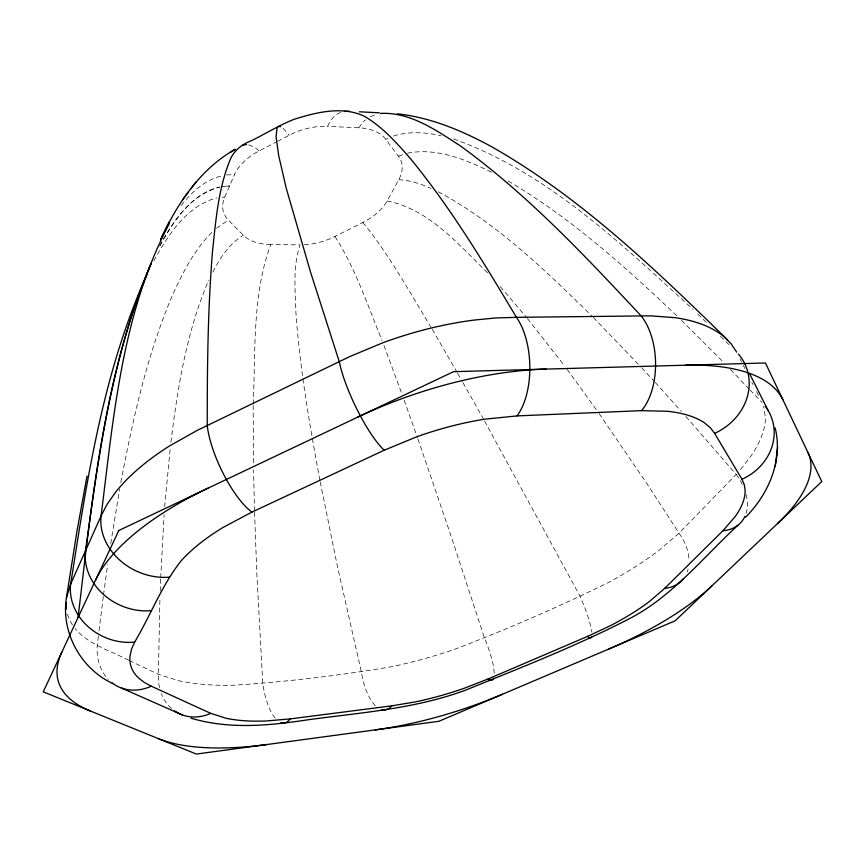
<?xml version="1.0" encoding="UTF-8"?>
<svg xmlns="http://www.w3.org/2000/svg" width="865" height="865" viewBox="0 0 865 865"><rect width="100%" height="100%" fill="white"/><g stroke="black" fill="none" stroke-linecap="round" stroke-linejoin="round"><path stroke-width="0.65" stroke-dasharray="4.33 3.24" d="M253.186 405.404L253.445 464.397M253.196 404.096C255.694 350.995 252.072 295.192 270.723 244.546L300.058 244.86C292.673 266.615 295.268 290.218 295.927 312.752C299.939 369.214 309.648 425.083 319.974 480.68M159.884 600.267L158.403 674.365A48.721 40.45 -62.9 0 0 159.528 687.686M160.23 590.979L160.674 579.042M160.728 577.723L164.08 514.664M164.653 506.685L170.308 447.508M170.913 442.21C177.779 387.174 186.581 331.382 208.768 280.152M98.361 636.143L97.204 645.441A51.824 41.931 -61.8 0 0 108.33 679.49M99.021 630.823L103.313 596.255M103.476 594.925L107.671 564.521M110.752 543.436L119.651 489.179M120.786 482.551C132.886 419.168 146.877 355.558 172.124 295.938C182.645 272.789 194.42 249.434 212.779 231.431M270.723 244.546A48.754 29.205 -17.4 0 1 243.389 235.258L228.414 220.11A49.586 30.199 -17.1 0 1 224.759 197.058L234.447 174.708A50.332 31.14 -17.6 0 1 259.057 150.953L276.476 141.882M212.833 272.118C220.088 257.856 229.355 243.638 243.389 235.258M277.633 141.276L289.245 135.232A50.538 31.41 -18.6 0 1 327.565 126.366C330.289 120.365 334.539 114.191 341.199 112.277M159.906 245.757C173.216 221.17 191.187 194.052 220.024 186.937M304.296 244.763A48.31 28.707 -18.2 0 0 334.96 236.48L362.824 222.478A48.516 28.945 -19.1 0 0 387.109 200.994L398.733 179.769A49.262 29.799 -19.6 0 0 398.484 156.241L385.833 139.373A50.094 30.837 -19.5 0 0 358.824 127.804L327.565 126.366M153.797 260.938C168.124 235.053 186.397 205.924 216.845 197.88M159.755 245.746C173.27 221.516 190.776 194.355 219.396 187.121M358.824 127.804L362.478 122.592L365.344 120.019M181.336 205.427C191.803 191.76 205.773 179.001 223.192 175.66M740.645 469.457L751.901 454.687A202.291 80.467 -23.9 0 0 765.46 418.076L763.654 406.226M685.88 416.53L736.202 474.42L679.014 533.186L659.454 549.978A191.316 66.854 -21.4 0 1 609.252 582.091C558.714 606.949 506.814 629.428 454.19 649.485A188.332 63.426 -17.7 0 1 391.791 666.688C338.961 675.608 285.472 682.009 232.004 685.329A194.679 70.854 -14.2 0 1 178.871 680.755L158.403 674.365L129.728 660.741M216.499 228.209L228.414 220.11M370.263 116.743L375.702 114.58M385.833 139.373L388.039 138.411M398.484 156.241L405.231 153.775M393.521 136.01C408.896 131.123 425.472 132.215 440.999 135.74M407.534 153.17C436.836 147.364 466.062 159.776 491.893 172.394M222.121 197.328L224.759 197.058M221.278 186.591L229.571 185.964L221.754 186.505M226.684 174.925L234.447 174.708M398.733 179.769C409.988 180.19 420.866 183.802 431.029 188.494M387.109 200.994C428.878 209.071 458.526 244.503 487.568 272.821M248.698 144.855L255.002 147.483L259.057 150.953M453.628 138.984C547.296 172.351 620.865 243.725 693.027 309.346M128.777 660.287C112.374 651.723 93.896 646.306 79.958 633.677A207.395 87.451 -12.6 0 1 75.168 628.541M438.263 191.781C496.943 223.256 545.253 270.367 592.471 316.547M508.198 181.088C570.446 217.645 624.53 266.215 676.69 315.682M697.774 313.995L708.197 324.234M720.523 336.334L730.947 346.562M593.412 317.477L640.705 366.749M681.469 320.32L722.978 361.743M283.169 128.355L289.245 135.232M730.438 369.528L749.079 388.98M750.009 389.953L762.13 402.603M641.614 367.733L654.351 381.476M655.259 382.449L681.393 411.491M362.824 222.478C389.628 255.013 409.718 292.446 431.635 328.3M500.284 286.564L526.655 317.585M527.477 318.601L564.791 366.144M567.148 369.366L598.353 412.508M599.11 413.589L646.923 483.632L679.014 533.186A46.872 33.594 42.9 0 1 688.983 559.785M334.96 236.48C355.601 268.647 367.657 305.464 382.114 340.626M432.295 329.424L457.066 372.296M457.726 373.453L462.343 381.562M463.002 382.719L483.903 419.839M484.551 421.006L580.22 596.569A45.24 7.05 66 0 1 591.865 632.218M756.529 391.618L759.092 396.657M751.847 382.384L752.896 384.46M743.284 365.398L744.906 368.641M739.986 358.834L741.64 362.132M383.963 345.513L401.966 394.04M404.204 400.268L417.481 437.69M417.925 438.944L451.184 536.376L484.541 638.132A44.602 9.796 66.6 0 1 494.239 674.062M320.234 481.989L337.501 566.672L361.386 672.051A44.98 19.29 83.6 0 0 375.756 706.11M254.515 510.88L253.531 469.782M254.559 512.199L256.819 573.527L262.787 683.599A46.342 17.322 84.3 0 0 275.849 718.891M171.475 708.5A48.721 40.45 -62.9 0 1 161.377 693.752M688.086 568.943A46.872 33.594 42.9 0 1 687.102 572.1M736.202 474.42A49.402 33.778 42 0 1 742.624 484.995M746.095 494.51A49.402 33.778 42 0 1 746.062 513.378M72.498 624.93A207.395 87.451 -12.6 0 1 66.929 612.15"/><path stroke-width="1.3" d="M87.008 476.064L77.05 530.721L66.378 597.996C60.993 632.866 81.029 668.894 112.861 683.599M78.066 617.48C92.252 498.435 103.941 376.08 150.737 264.474M775.159 427.905C783.16 460.375 768.563 494.239 745.598 517.14M775.235 466.603L777.657 447.032M66.378 597.996L70.692 583.972L101.097 515.864L107.238 504.079L115.618 492.163A219.278 105.779 -14.5 0 1 169.637 445.886L197.274 430.359L349.838 356.531L382.806 342.789A222.705 111.801 -19.4 0 1 473.652 320.126L495.494 317.974L516.437 317.336L650.253 315.833L675.316 317.693A215.493 99.572 -23.5 0 1 723.724 336.463L731.174 343.848L736.645 352.142M146.747 275.102C102.892 372.393 87.116 479.372 70.692 583.972A54.084 46.807 23.5 0 0 134.637 642.111L131.545 649.128L130.042 655.821A157.019 61.447 -16.1 0 0 138.822 678.214L144.433 682.507L151.299 686.194L210.811 713.387L225.96 718.242A147.05 54.203 -16.8 0 0 266.442 720.967L290.207 718.902L391.737 705.862L415.46 701.872A142.044 50.959 -18.1 0 0 464.343 688.226L488.001 679.025L587.649 636.348L610.593 625.579A144.39 52.451 -19.6 0 0 649.777 601.229L664.634 588.416L722.924 530.732L735.196 516.546A153.019 58.398 -20.6 0 0 745.111 490.282L744.257 484.53L741.943 479.253L714.62 433.343L710.468 427.872L704.748 423.039A163.344 66.746 -20.5 0 0 667.618 411.297L641.581 410.637L517.011 415.914L485.124 419.136A168.956 72.087 -18.8 0 0 417.06 436.684L384.222 450.2L251.953 512.091L223.44 527.218A166.285 69.459 -16.8 0 0 181.38 560.552C161.733 585.075 150.705 615.253 134.637 642.111M151.159 263.392C112.05 354.304 98.945 453.682 85.484 550.929A55.749 47.456 24 0 0 151.548 610.647M160.566 239.832C176.893 203.978 200.204 169.108 235.194 149.256L230.101 152.554M161.052 238.772L169.248 221.883M169.41 223.386C121.922 312.968 113.553 416.962 101.097 515.864A57.523 48.094 24.5 0 0 169.454 577.16M182.526 199.793L188.148 192.419M190.895 188.732L196.031 181.996M737.813 525.325C702.942 557.611 672.602 596.19 629.742 618.54C576.836 645.787 521.173 667.553 466.073 689.956C415.676 708.781 361.678 712.522 308.837 719.658C269.934 725.584 229.366 729.671 191.046 718.188M517.011 415.914A60.291 30.848 88.5 0 0 516.437 317.336C483.935 262.874 451.033 208.26 410.789 159.063C397.003 143.233 382.773 127.101 364.489 116.332C342.399 105.746 316.168 112.331 293.938 119.37C279.146 125.22 265.598 133.707 251.358 140.725C241.659 144.369 233.291 151.007 229.658 160.987C218.131 189.759 215.763 221.105 212.487 251.629C207.784 309.475 207.222 367.549 207.243 425.548A59.782 18.262 64.6 0 0 251.953 512.091M242.276 145.385L246.568 144.466M344.454 111.444L349.287 111.185M380.589 113.401C410.464 111.909 436.522 130.55 460.472 145.98C527.65 194.657 584.697 255.575 641.17 315.92A57.966 33.476 88.5 0 1 641.581 410.637M379.421 112.818L359.386 111.79M280.638 126.668L278.562 126.42L277.038 127.847L276.086 136.767L278.746 155.884L286.283 188.375L310.557 272.205L339.275 361.657A60.939 13.516 64.5 0 0 384.222 450.2M397.359 113.823C431.019 117.51 462.71 130.918 492.185 147.039C580.848 197.62 655.151 269.166 727.703 340.032M121.533 688.075L182.385 714.955M768.185 410.594L749.577 373.648M90.306 710.976A212.812 83.462 -15.8 0 1 61.826 652.156M95.474 580.285A226.771 95.658 -16.6 0 1 207.957 488.206M357.775 417.114A230.793 99.745 -18.9 0 1 546.118 369.096M685.458 365.203A222.337 91.485 -20.7 0 1 782.922 399.825M808.007 452.611A206.811 78.899 -20.8 0 1 777.419 523.66M711.992 585.81A193.944 70.119 -19.7 0 1 608.29 649.247M502.522 694.217A190.462 67.935 -18.1 0 1 375.291 729.887M266.831 744.538A197.89 72.682 -16.6 0 1 158.522 738.699M738.375 354.045A55.695 49.608 -25.5 0 1 714.62 433.343M290.207 718.902A46.342 17.322 84.3 0 1 280.963 722.578M391.737 705.862A44.98 19.29 83.6 0 1 381.433 709.592M66.346 608.992A207.395 87.451 -12.6 0 1 65.999 602.483M151.299 686.194A51.824 41.931 -61.8 0 1 112.299 683.047M210.811 713.387A48.721 40.45 -62.9 0 1 174.492 710.868M493.612 678.311A44.602 9.796 66.6 0 1 488.001 679.025M591.876 636.251A45.24 7.05 66 0 1 587.649 636.348M683.491 578.566A46.872 33.594 42.9 0 1 664.634 588.416M744.884 516.437A49.402 33.778 42 0 1 722.924 530.732M765.33 406.334A52.138 47.283 -23.2 0 1 741.943 479.253M118.775 530.526L43.25 691.838L196.323 754.064L438.847 721.302L675.133 620.821L821.75 481.556L765.428 362.976L453.552 371.669L118.775 530.526"/></g></svg>
